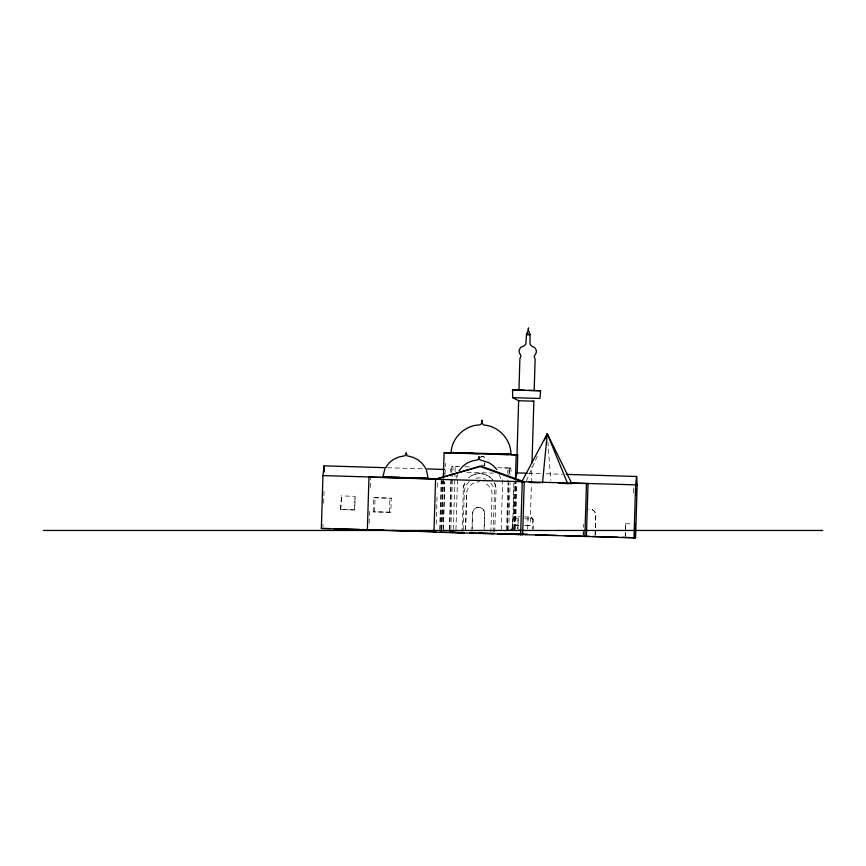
<?xml version="1.0" encoding="UTF-8"?>
<svg xmlns="http://www.w3.org/2000/svg" width="866" height="866" viewBox="0 0 866 866"><rect width="100%" height="100%" fill="white"/><g stroke="black" fill="none" stroke-linecap="round" stroke-linejoin="round"><path stroke-width="0.65" stroke-dasharray="4.33 3.25" d="M517.738 528.715L518.236 516.71L517.879 528.704M322.975 527.037L323.05 524.395M323.689 503.254L324.122 488.716M340.663 509.565L341.507 495.904L340.663 509.565L354.724 509.955L355.136 496.315L341.074 495.937M354.291 509.977L355.136 496.315M369.143 523.27L369.587 508.732M370.215 487.59L370.496 478.335M373.257 511.838L373.679 497.755L375.054 497.669L391.259 498.156L390.837 512.25L373.257 511.838L390.837 512.25M374.632 511.763L375.054 497.669M389.462 512.326L389.884 498.231L391.259 498.156M436.237 524.092L437.146 493.696M437.341 487.093L437.536 480.478M439.69 529.494L441.151 480.587M440.242 529.516L441.703 480.608M441.259 529.407L442.721 480.5M441.682 529.418L443.143 480.522M441.812 529.429L443.273 480.522M443.251 529.332L444.669 481.756M443.392 529.288L444.799 482.254M445.037 474.189L445.362 463.429M449.4 529.451L451.045 474.373M451.089 473.031C449.118 465.93 454.585 462.682 452.582 471.743M449.703 529.483L451.37 477.09M451.424 471.721L451.294 466.319M450.85 529.505L452.539 473.085M453.34 529.559L455.018 473.15M455.072 471.808L455.213 466.428L453.448 466.373M455.949 529.656L457.627 474.72M462.022 532.525L463.342 488.402A16.4 16.4 0 0 1 465.529 481.615M463.137 529.905L464.317 491.368A15.112 15.101 0 0 1 469.383 481.583M465.529 529.949L466.655 492.451A12.806 12.806 0 0 1 479.688 481.81M465.562 529.949L466.687 492.451M471.916 531.529L472.457 513.246A6.062 6.051 0 0 1 478.692 507.368L478.844 507.357A6.062 6.051 0 0 1 484.711 513.592L484.246 529.278M472.132 528.909L472.609 513.235A6.062 6.051 0 0 1 478.844 507.357M484.689 462.736L484.614 465.313L484.992 462.725M484.094 529.278L484.57 513.603A6.062 6.051 0 0 0 478.692 507.368M490.838 532.06L492.04 493.209A12.806 12.806 0 0 0 485.523 483.412M493.209 532.135L494.421 492.267A15.112 15.101 0 0 0 490.762 483.109M494.724 532.168L496.045 489.377A16.4 16.4 0 0 0 493.739 481.583A16.4 16.4 0 0 1 496.012 489.377M501.165 529.678L502.767 477.415M506.578 529.83L508.19 476.105M508.234 474.763C505.863 465.421 513.473 465.67 510.388 474.817M507.335 529.873L508.743 482.86L507.422 529.862M509.273 468.073L508.981 474.795C511.211 471.797 506.025 466.742 510.583 468.095M508.732 529.884L510.15 482.871M513.928 482.784L512.542 529.039L511.947 529.05M512.813 529.039L514.198 482.784M513.939 528.942L515.324 482.687M514.112 528.953L515.346 482.687M514.382 528.953L515.768 482.698M518.539 525.305L514.902 525.186L516.19 482.362M515.508 528.855L516.85 483.921M527.675 529.007L528.033 517.013M526.16 525.532L530.133 525.64L531.378 484.159M531.41 482.817L531.897 466.763M583.154 534.863L583.478 524.19M583.348 534.852L583.424 532.179M595.05 535.22L595.646 515.205A5.954 5.943 0 0 0 589.876 509.089L590.071 509.078M595.234 535.21L595.84 515.194A5.954 5.943 0 0 0 588.523 509.23M625.198 536.26L625.393 529.981M625.425 528.725L625.782 523.692L625.404 536.249M633.457 488.532L633.263 495.027M513.137 518.94L520.044 518.647M514.404 518.225L513.776 518.485L514.35 516.775A1.202 0.79 -88.2 0 1 514.599 516.645L520.152 516.764M514.436 517.392L514.707 516.764A1.202 0.747 -88.4 0 1 514.945 516.634L515.108 516.612M456.101 478.27L456.793 475.618M510.897 529.321L519.892 529.288M510.323 529.353L511.276 528.985M526.312 481.052L537.602 455.592M512.066 529.05L512.694 518.896L513.56 518.453M476.029 478.216L476.051 478.216A15.112 15.101 0 0 1 485.815 479.331M514.902 525.186L518.875 525.283M505.82 467.954L507.768 468.008M451.976 466.352L452.842 466.352M504.001 467.9L505.149 467.932M481.236 465.183L484.917 465.291M459.63 466.59L451.835 466.341M464.988 466.752L471.158 466.915M497.733 467.716L509.186 468.084M387.524 467.748L423.994 468.852M528.552 473.247L540.72 473.615M546.121 473.778L562.326 474.265M466.98 472.316L493.588 473.117M373.679 497.755L389.884 498.231M341.096 509.544L354.724 509.955M524.45 516.894L531.67 517.132A1.202 0.79 -88.2 0 1 531.908 517.273L532.384 519.015M524.569 518.777L533.326 519.189L533.175 529.342M625.577 523.703L632.959 523.908M456.425 466.471L457.27 466.503M524.677 525.456L530.133 525.64M532.709 519.08L532.72 529.364M531.897 519.015L531.551 517.294A1.202 0.747 -88.4 0 0 531.334 517.154M499.422 474.33L500.808 479.612M547.864 441.757L550.733 480.338M463.342 488.402A16.4 16.4 0 0 1 465.562 481.615M480.565 457.508A2.457 2.446 0 0 1 485.112 458.872M480.673 457.031A2.457 2.446 0 0 1 484.808 458.893M492.538 479.883A16.4 16.4 0 0 0 468.787 477.686A16.4 16.4 0 0 1 492.581 479.883"/><path stroke-width="1.3" d="M435.825 531.886L321.362 528.455L322.953 475.586L324.025 465.843L386.171 467.716M370.54 477.014L368.97 477.101L367.379 529.97L368.948 529.884M443.392 476.96L444.117 452.766L451.024 452.842M515.432 479.818L516.179 454.931L517.738 454.845L517.175 473.659M516.991 455.603L518.637 400.741L512.704 397.646L512.553 389.906L529.84 390.458M519.871 390.133L518.951 390.101L519.892 358.784L521.018 355.926L519.264 352.592L519.091 350.178L520.693 347.396L524.46 345.631L525.857 343.986L526.474 334.677L527.026 334.687M520.65 534.733L522.23 481.875L479.634 466.287L435.555 479.266L433.974 532.135L522.663 534.625L524.255 481.756L481.344 466.2L479.634 466.287M526.528 334.677L529.981 334.774L530.046 344.116L531.345 345.848L534.993 347.829L536.422 350.698L536.108 353.101L534.17 356.316L535.112 359.238L534.181 390.555L530.198 390.458M532.016 462.747L533.857 401.196L532.936 401.153M586.466 483.629L584.875 536.498L586.423 536.411L588.025 483.542L521.689 481.691M497.669 533.878L634.009 537.84L635.601 484.971L636.629 476.495L566.386 474.384M634.009 537.84L634.746 537.797L635.352 523.973L634.94 537.786L635.579 537.754L637.159 484.884L636.629 476.495M513.257 397.646L512.704 397.646L539.962 398.457L540.568 390.75L534.181 390.555M542.517 482.86L547.269 433.769L571.874 483.661L558.397 483.325M443.316 477.978L443.857 473.107M515.681 478.779L516.396 472.879L527.21 473.204M384.883 469.026L382.815 476.928L428.085 478.292L426.494 470.281M544.584 439.831L547.269 433.769L567.663 483.596M526.496 333.984L528.336 330.26L528.455 328.16L528.336 330.26L530.003 334.081L527.048 333.995M521.57 482.2L547.269 433.769M386.182 466.633L389.624 462.39L393.987 459.11L399.01 456.967L405.147 455.711L406.197 452.561L407.063 455.776L413.114 457.389L417.997 459.824L422.153 463.364L425.336 467.802M459.11 470.682L462.552 466.438L466.904 463.158L471.927 461.015L478.064 459.77L479.125 456.609L479.136 458.634L480.154 459.954L488.554 462.509L493.111 465.518L496.803 469.545M524.255 481.756L435.555 479.266L480.056 466.579M637.159 484.884L570.629 483.022M321.362 528.455L329.686 528.563M449.725 532.168L464.024 532.601M493.165 533.467L478.606 533.045M512.391 534.322L515.367 534.138M43.3 530.457L822.7 530.457M529.981 334.774L529.44 334.763M518.951 390.101L520.065 390.122M540.568 390.75L528.347 390.404M518.94 400.741L533.857 401.196M472.533 453.178L451.067 452.474C451.9 437.795 464.912 425.228 479.623 424.925C481.583 424.34 482.416 422.164 482.016 420.237C481.496 422.132 482.2 424.362 484.116 425.054C498.784 426.245 511.027 439.56 510.972 454.271L462.92 452.777M386.139 477.004L400.146 477.404M507.444 533.889L508.613 533.911L507.855 533.889M450.872 532.168L449.93 532.157M463.029 453.199L479.05 453.687M492.386 454.087L508.407 454.563M511.07 454.65L517.738 454.845M444.117 452.766L516.179 454.931M425.347 468.885L444.258 469.459M322.953 475.586L404.011 478.021M414.673 478.335L439.138 479.071M529.083 481.648L531.854 481.864M368.97 477.101L437.546 479.158M509.619 533.878L527.621 534.365M333.746 528.693L359.412 529.462M362.107 529.537L383.725 530.187M391.833 530.436L412.097 531.042M420.205 531.28L435.068 531.735M527.448 534.474L507.043 533.889M535.329 534.744L556.654 535.383M564.654 535.621L589.724 536.39M592.366 536.476L618.086 537.234M622.124 537.353L635.579 537.754M440.155 532.157L464.317 532.871M469.589 533.034L493.782 533.629M524.406 390.285L512.553 389.906M491.899 453.643L509.219 454.195M414.565 477.837L428.085 478.292M529.418 482.449L539.897 482.773M451.478 532.189L453.773 532.265M454.726 532.298L455.3 532.319M510.15 454.228L510.972 454.271M516.396 472.879L516.547 475.282M324.025 465.843L324.339 471.883M636.207 488.619L636.012 495.125L636.207 488.619"/></g></svg>
